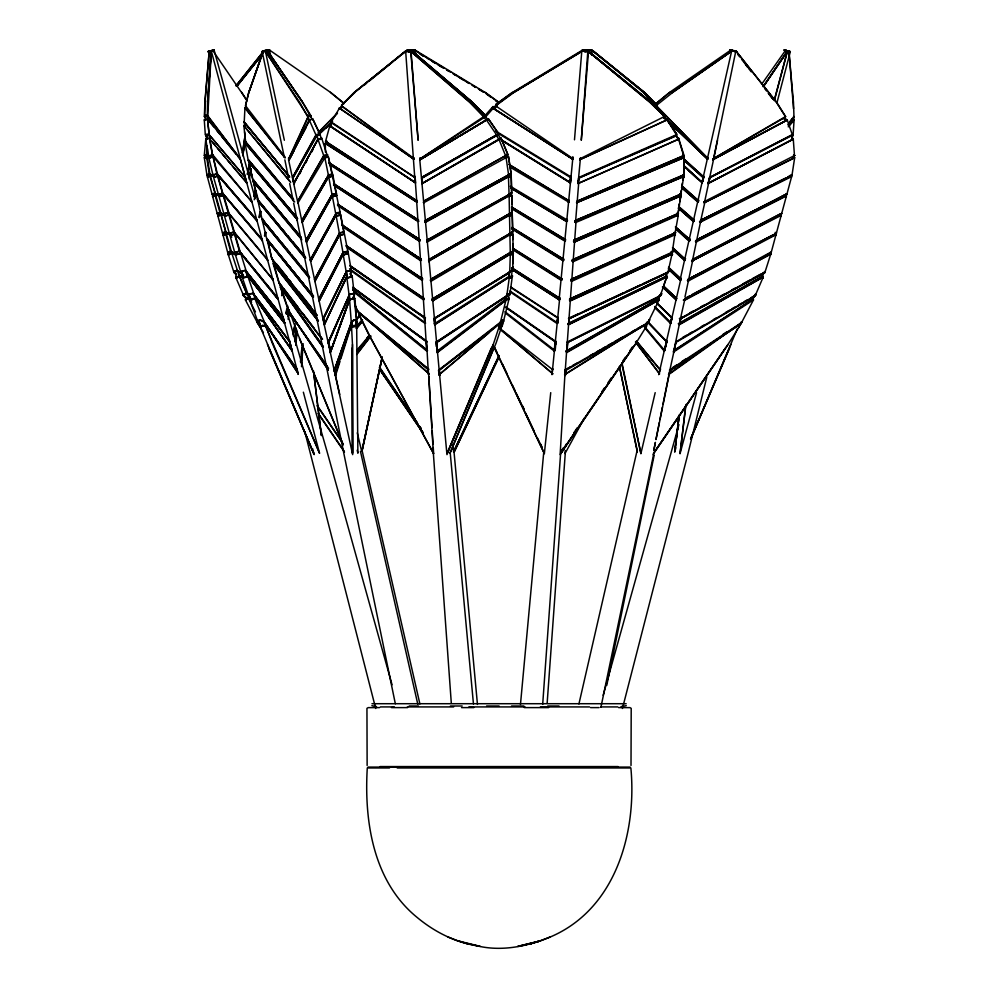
<?xml version="1.0" encoding="UTF-8"?>
<svg xmlns="http://www.w3.org/2000/svg" width="999" height="999" viewBox="0 0 999 999"><rect width="100%" height="100%" fill="white"/><g stroke="black" fill="none" stroke-linecap="round" stroke-linejoin="round"><path stroke-width="1.5" d="M207.28 137.013L205.294 134.715L204.283 119.917L207.48 118.968L240.297 159.016L207.767 115.722L211.301 51.386L207.542 101.861L207.342 115.809L207.842 119.58L213.798 126.773M357.205 450.212L357.879 453.196L356.68 326.124L352.035 327.41L351.448 324.825L352.472 344.48L352.659 454.632L324.263 324.825L346.641 276.598L347.177 277.672L351.498 276.473L351.099 275.187L351.96 276.873L351.898 275.549L351.96 276.873L347.552 278.109L346.328 271.616L350.961 270.267L351.448 271.253L349.837 274.063M668.194 121.603L707.554 159.216L707.692 157.505L707.554 159.216L707.729 158.466L656.78 106.319L656.73 104.033L654.907 104.47L655.019 105.582L656.755 105.157L672.302 92.757L731.231 51.498L671.378 92.982L731.78 50.787L736.45 51.561L730.082 50.175L736.45 51.561L730.082 50.175L731.118 50.787M213.049 175.312L213.287 174.588L217.482 174.201L257.143 221.066L256.768 219.755L257.055 221.303L256.593 219.693L217.482 174.201L216.833 173.651L213.049 175.312L208.803 157.705L213.037 156.631L216.833 173.651L239.41 251.074L277.847 298.039M319.855 133.741L316.096 134.715L292.607 177.273L293.981 183.491L292.819 178.159L316.258 135.702L309.253 119.917L312.774 118.993L319.855 133.741L321.353 138.886L319.967 139.56M343.806 233.254L344.255 234.328L339.935 212.35L340.447 214.972C335.252 218.531 334.066 211.888 339.935 212.35M337.525 205.494L420.479 260.614L420.554 259.053L338.649 205.095M342.669 226.798L421.84 280.17L421.915 278.659L342.645 225.637M251.373 299.825L248.489 296.179L248.351 294.555L252.997 293.294L289.46 341.159L292.058 350.836L211.226 50.787L212.125 50.4L214.086 50.025L255.22 198.676M246.066 271.341L245.279 270.267L282.904 317.632L283.117 316.908L284.615 323.164L282.904 317.632L245.279 270.267L240.784 271.478L240.722 272.615L243.656 276.149M494.355 346.641L450.012 453.196L496.041 343.181L502.784 323.389L502.222 326.124L499.488 327.41L499.737 324.825L493.269 344.48L446.953 454.632L419.78 159.753L486.426 119.93L496.54 134.828L421.64 178.159L422.252 183.516L421.928 177.36L497.09 134.815L421.853 177.273L422.252 183.516L498.926 139.685L496.765 135.889L497.752 134.103L498.813 134.003L488.461 118.993L487.912 119.58L485.576 116.895L485.839 115.809L484.303 115.297L484.053 117.62L486.313 120.317L488.486 118.968L498.813 134.003L498.501 135.065L500.636 138.886L499.875 139.56M512.774 271.253L512.937 270.267L509.552 271.616L509.228 272.739L509.053 277.672L511.588 276.473L511.338 275.187L512.412 276.873L512.412 275.662L511.675 277.397L509.827 278.109L509.378 276.923L434.615 324.825L434.652 318.669L509.715 272.69L510.314 254.071L432.48 301.061L433.004 300.412L510.314 254.071L510.876 254.857L509.59 253.858L510.077 254.533L512.475 253.409L512.437 251.336L509.652 253.147L510.876 254.857L513.349 253.696L513.261 252.834L512.624 271.341L512.887 266.646M512.974 263.586L513.261 252.834M213.699 49.987L209.178 51.336L204.857 102.26L204.408 116.621L205.294 117.67L204.62 116.558L204.982 102.535L209.253 51.174L207.804 51.711L214.086 50.025M793.805 156.206L793.706 157.892C796.078 157.38 792.095 158.741 793.805 156.206L794.63 155.494L704.208 201.661L703.995 202.66L704.832 202.535L794.68 157.705L791.982 175.312L700.811 220.492L692.757 259.253M288.848 159.69L288.586 157.929L289.248 159.728L309.378 119.93L310.901 119.718M500.012 323.888L501.023 322.365L439.198 370.467L439.722 375.449L438.961 374.775L438.573 370.142L439.298 370.542L439.722 375.449L439.298 370.542L438.573 370.142L503.446 319.88L503.221 322.365L500.624 324.325M566.62 219.792L566.458 221.478L567.07 219.468L566.458 221.478L511.588 188.549M662.861 286.75L676.373 299.538L676.398 298.464L663.698 286.376M333.554 185.027L419.118 241.046L419.28 239.048L419.118 241.046L419.218 239.46L334.677 184.565M559.253 298.164L559.103 299.737L572.951 156.831M415.209 179.296L415.047 182.467L329.707 125.762L331.431 124.813M419.78 159.753L486.888 119.705L420.005 159.69L420.192 157.929L420.117 159.728L457.067 137.762M239.66 276.473L239.435 275.187L239.66 276.473L236.101 278.109L235.814 276.923L236.101 278.109L239.66 276.473L237.4 270.442L233.679 271.478L234.016 272.615L236.738 274.101M312.6 448.663L314.148 454.632L260.477 327.41L260.289 324.001L258.866 322.165L260.289 319.742L264.385 322.24L272.29 343.181L319.53 453.196L303.359 392.195M340.01 213.923L338.224 215.285L336.263 215.734L335.914 215.022L335.876 213.661L340.284 212.937L328.284 156.631L332.817 176.249L329.383 177.198L328.521 176.348L302.11 221.865L328.796 176.511L328.659 174.862L332.679 174.201L328.659 174.862L301.873 220.567L324.263 324.825L346.928 276.923L347.552 278.109L346.928 276.923M560.951 280.17L561.563 278.197L560.951 280.17L512.487 249.563M562.787 260.614L563.399 258.629L562.787 260.614L511.538 228.783M559.115 299.675L512.137 269.543L559.103 299.737L559.74 297.777L552.01 374.662L552.572 369.58L500.274 328.746M260.477 327.41L259.29 324.825L260.477 327.41L262.5 325.424L265.235 325.387M568.281 201.923L568.893 200.025L568.219 201.823L569.018 202.148M425.149 220.642L509.165 174.588L425.724 220.429L425.437 222.615L425.824 220.529L425.162 220.567L425.262 221.803L507.992 176.348L509.228 177.198L508.716 176.598L425.199 221.865L425.162 220.567L511.176 173.651L510.152 175.2L511.251 176.249L509.228 177.198L508.091 176.261L508.379 174.862L511.176 173.651L508.553 156.868L507.629 156.843L507.904 154.595L501.073 138.187L500.636 138.886M420.192 157.929L420.117 159.728L420.055 158.941L484.053 117.62L484.303 115.297M485.252 117.333L496.94 104.033C496.64 105.17 495.741 110.14 492.807 108.079L572.34 158.704L572.402 157.505L572.677 159.216L572.402 157.505L572.639 159.178L493.931 108.679L492.145 108.279L492.907 108.953M655.019 105.582L655.019 104.408L670.267 91.933L730.319 50.387L731.78 50.787C725.586 48.152 745.104 53.284 731.655 50.937L680.057 280.082L680.569 278.571L680.781 279.995L680.843 278.883L668.518 267.208M239.136 275.549L247.327 294.855L239.136 275.549L243.344 277.959M565.184 450.537L564.997 453.583L584.365 418.019M336.213 194.605L336.638 195.617L336.725 194.83M645.729 325.424L646.553 326.136L635.164 344.48L560.127 454.632L564.81 376.511L576.111 220.529L683.928 175.312L684.078 156.868C682.417 155.657 684.939 159.902 682.704 156.393L683.741 154.595L678.646 138.274L677.684 138.749L678.121 139.56M679.632 194.605L680.544 194.83L680.956 196.616L679.795 195.729L573.751 241.446L574.662 241.633L574.812 240.06L573.95 240.172L681.343 194.006L679.57 195.654L680.956 196.616L680.681 195.904L574.125 242.22L574.812 240.06L680.993 194.73L681.193 190.559M574.962 220.642L684.278 174.588L682.542 176.261L683.878 177.198L683.628 176.511L575.499 222.615L579.17 177.273L676.448 134.715L678.121 139.685L678.646 138.274L677.684 138.749L678.646 138.274M332.417 175.275L332.367 176.011L329.021 176.923L328.659 174.862L329.021 176.923M352.035 327.41L351.486 322.165L353.796 319.742L356.406 321.091L356.793 322.365L354.083 297.877L354.932 298.464L356.793 322.365M419.056 239.485C420.629 239.061 419.78 242.457 419.992 239.71L334.403 184.103M578.234 180.906L578.059 183.516L678.783 139.111L578.059 183.516L578.621 178.159L675.824 135.702L676.66 134.003L666.795 118.993L666.133 119.58L667.12 118.968L667.02 119.917L579.695 159.728L580.456 157.929L578.059 183.516L578.733 182.954M677.522 213.162L676.748 215.022L678.034 216.034L677.871 215.372L572.777 261.838L573.451 259.69L678.046 214.148L679.42 204.745M791.82 139.685L793.106 134.715L794.105 119.917L792.319 119.106M572.252 279.895L673.776 234.39L674.163 235.14L674.462 233.067L570.928 279.483L675.499 232.829L673.776 234.39L675.112 235.439L674.937 234.777L571.416 281.443L572.09 279.32L675.112 233.579L675.786 232.342L674.837 232.305M685.014 260.389L685.252 259.29L672.489 247.59M301.511 366.72L302.934 346.853M569.318 318.669L667.869 272.69L668.631 271.478L666.745 272.739L665.596 276.486L666.808 278.109L667.394 277.397L666.633 276.873L568.394 324.825L569.368 318.569L668.031 272.615L669.13 270.954M542.682 704.395L560.576 453.946M574.662 241.633L573.501 241.383L679.57 195.654L680.007 196.328L679.807 193.856M207.542 101.861L211.226 50.787M301.298 363.561L302.51 346.74M511.9 232.48L512.749 231.706L512.3 214.972L511.188 213.836L512.237 212.35L511.788 195.617L510.676 194.518L511.7 193.007L511.251 176.249L508.429 176.923L508.379 174.862L509.09 194.73L426.935 240.26L427.584 240.16L427.197 242.22L426.91 240.172L511.7 193.007L508.441 194.905M683.516 155.819L577.26 201.174L576.523 202.66L577.472 201.099L576.86 202.997L577.41 202.535L577.522 200.999L683.865 155.494M658.841 298.676L659.04 299.925L566.47 352.722L567.719 342.382L660.252 296.179L661.95 293.706L661.038 293.294M547.14 703.296L565.197 454.308M573.301 261.226L572.24 260.951L573.451 259.69L573.301 261.226L572.24 260.951L572.315 259.865L678.421 213.399L572.315 259.865M557.767 323.102L557.954 320.517L557.767 323.102L509.94 290.971M645.666 327.41L646.653 324.825L645.666 327.41L645.017 326.648L645.866 324.126L564.56 374.775L565.334 375.449L565.746 370.467L647.315 323.813L649.912 319.88L648.863 319.742M511.588 276.473L512.062 270.442L512.937 270.267M512.437 92.308L495.854 104.47L513.336 91.933L582.042 50.387L587.862 50.662L581.281 140.272L588.473 51.948M327.173 142.457L325.262 143.344L416.396 201.923L416.296 200.387L325.549 141.371L326.486 140.597M556.893 323.401L557.892 317.357L556.893 323.401L510.439 292.158M666.633 276.873L666.495 275.549L666.808 278.109L666.808 277.035L665.746 276.473L665.933 277.672L665.596 276.486L567.744 323.713L568.931 324.113L569.368 318.569M567.057 351.948L567.719 342.382M693.83 221.291L694.205 220.03L678.746 206.556M565.334 375.449L565.746 370.467L564.897 370.142L646.403 323.564L647.389 322.165L648.388 322.365L647.315 323.813L659.04 299.925L657.504 299.288L567.207 350.487M675.774 227.297L689.685 239.71L689.585 240.896L689.797 239.61L675.511 226.96M509.378 276.923L509.827 278.109L509.053 277.672L509.552 271.616L509.078 272.665L433.903 318.556L434.49 323.713L435.127 324.113L434.553 318.569L510.364 271.478L509.715 272.69M570.104 182.467L571.128 176.286L570.104 182.467L501.148 139.735M591.708 55.057L592.095 50.387L587.2 50.4M207.53 148.664L207.38 157.093L204.308 157.705L206.98 175.312L209.216 173.651L214.698 176.498M330.382 351.948L349.188 299.375L354.732 298.376L349.463 299.887L330.282 352.722L349.588 299.787L349.263 294.518L354.071 293.294L354.545 294.78L353.221 297.602M512.986 244.118L513.186 251.698L512.837 234.328L511.725 233.167L512.749 231.706L511.775 232.58L511.963 234.053L509.652 235.14L509.203 234.49L509.615 233.067L511.026 232.555M563.623 260.452L512.437 228.634L563.623 260.452L563.723 259.29L512.425 227.697M207.28 145.692L206.518 154.595C207.942 154.808 208.541 157.742 206.606 156.868C204.296 160.514 204.42 153.971 205.232 156.393L204.37 155.494L206.518 154.595L207.767 155.357M328.284 156.631L327.759 157.093L327.46 155.357C328.196 153.709 323.639 155.082 323.676 156.393L324.113 157.892L327.759 157.093L321.703 138.187L318.044 139.173L293.981 183.491M505.219 312.937L554.295 351.099L555.656 341.071M574.487 139.823L581.83 50.649L582.517 50.175L588.036 50.787L650.449 101.861L664.547 115.809L664.06 116.895C666.221 118.406 666.221 121.641 666.857 119.93L579.695 159.728M513.374 249.4L561.8 279.995L561.9 278.883L561.013 278.671M424.001 299.538L424.1 298.464L347.515 246.478M554.258 350.999L555.094 341.646L505.569 307.33M555.307 349.163L555.981 341.646L506.406 307.305M697.989 200.487L697.976 202.035L698.663 200.025L698.264 202.148L698.126 200.599L681.905 186.076M497.165 132.755L570.854 177.772L570.342 183.004L570.579 176.798L570.042 182.355L501.136 139.723M204.258 155.694L205.782 139.173L206.88 138.961M264.997 222.34L262.787 219.143L262.15 219.555L257.992 201.111L305.369 258.067M520.467 704.457L543.693 452.822M513.361 248.489L561.9 278.883L561.8 279.995M567.295 221.291L511.101 187.55L567.295 221.353L567.407 220.13L566.52 219.88M555.706 344.63L555.981 341.646L555.094 341.646L555.981 341.583M302.709 343.668L300.899 362.237L302.809 343.631M569.667 300.187L570.579 300.412L570.716 298.951L570.054 301.061L671.877 254.071L672.177 254.857L670.804 253.771L672.964 251.736L672.402 251.074L671.877 251.698M660.589 368.943L658.741 374.662L681.056 278.197L680.356 278.671M300.437 362.013L300.749 358.928M301.211 354.283L301.686 349.638M576.023 222.028L576.173 220.429L575.324 220.567L574.887 221.803L576.023 222.028L574.887 221.803L682.542 176.261L683.878 177.198L683.491 175.487L682.579 175.275M294.855 341.87L296.266 328.159M295.592 340.422L296.691 329.77M295.916 340.734L296.541 334.64M295.704 345.404L297.103 331.68M689.035 241.046L689.872 239.048L689.035 241.046L676.173 229.483M680.681 318.669L764.847 272.615L765.172 271.478L763.248 272.739L761.75 276.486L678.284 323.713L679.557 324.113L763.224 277.035L679.22 324.825L680.681 318.669L764.847 272.615L770.729 254.158L770.454 254.857L769.405 253.771L771.166 252.223L771.053 253.022L684.914 298.951L680.893 316.671M494.018 347.202L544.368 453.583L550.736 392.657M684.627 260.614L685.464 258.629L684.627 260.614L673.139 250.087M571.928 280.819L572.09 279.32L570.854 280.532L571.928 280.819L570.854 280.532M326.373 142.183C324.4 139.123 328.109 144.78 325.262 143.344L325.299 147.877M692.232 261.838L692.694 261.326L691.62 260.951L780.057 215.022L781.181 215.372L780.893 216.034L780.057 215.022L781.605 213.399L692.844 259.79L684.952 297.053M318.406 139.685L317.894 139.173L293.694 183.529L318.044 139.173L318.406 139.685L316.283 134.828L292.807 177.36L294.393 183.516L293.856 183.054M693.443 221.478L694.293 219.468L693.331 221.428L678.408 208.167M769.405 254.345L770.454 254.857L770.729 254.158L684.465 300.412L684.627 298.988L771.053 253.022L775.961 234.777L775.674 235.439L774.749 234.39L776.385 232.829L776.285 233.579L687.712 279.483M512.187 252.497L512.475 253.409L512.437 251.336L512.475 253.409L513.349 253.696M696.553 392.657L680.057 453.583L685.664 405.681M214.96 177.36L210.689 175.2L207.617 177.198L207.53 176.511L208.366 176.923L207.817 174.862C210.215 176.686 206.743 175.899 207.617 177.198L210.589 176.011L210.452 174.488L206.93 174.588L206.98 175.312M253.371 181.543L258.192 199.563L257.53 199.962L253.371 181.543L282.729 215.884M679.108 415.596L674.874 451.011L679.183 415.384M212.887 157.093L209.79 138.187L205.806 139.173L208.416 155.694L209.353 157.892L211.251 157.58M326.099 143.669L327.26 141.408M679.183 415.097L674.675 452.147L675.911 447.689M680.057 453.583L685.963 404.495M235.976 253.247L235.489 252.472L239.71 251.336L240.185 253.696L240.572 252.834L240.185 253.696L235.826 254.857C234.503 252.897 236.338 256.081 236.164 253.771L235.102 252.223L235.14 253.097L235.102 252.223L239.41 251.074L240.097 251.698L234.665 233.167M780.893 216.034L780.993 215.297M703.346 176.798L702.235 182.467L704.033 176.286L702.047 183.004L703.346 176.798L683.953 159.253M509.852 294.78L510.252 293.294L506.78 294.518L510.252 293.294L509.852 294.78L512.412 275.662M784.265 195.879L786.113 196.616L785.014 195.654L776.747 199.875M793.618 117.57L793.768 116.558L787.799 124.85M293.269 332.829L293.718 329.757M293.294 334.415L294.405 326.735M293.281 335.851L295.067 323.564M242.545 153.034L245.23 134.628M242.457 153.159L245.18 134.703M512.062 270.442L511.251 271.041M655.681 104.033L654.645 105.469L655.094 104.408L642.819 91.933L592.095 50.387L587.275 50.275L593.094 50.787L645.142 92.982L656.106 104.083M671.54 252.472L671.241 254.533L671.54 252.472L569.83 299.026M676.748 215.022L677.085 215.734L677.384 213.661L676.748 215.022L572.24 260.951M680.007 196.328L680.319 194.256L679.57 195.654M575.124 221.865L682.929 176.923L683.241 174.862M700.324 222.615L700.786 222.128L699.525 221.803L790.296 176.261L791.633 176.598L786.762 194.73L697.077 240.06L696.278 242.22L696.74 241.721L695.404 241.383L696.278 240.172L785.938 194.256L775.611 199.862M678.708 206.905L679.17 203.883M679.857 199.35L680.544 194.83M570.529 298.988L672.177 253.022L674.824 234.678L675.424 234.94L673.738 233.254L674.163 235.14M679.882 201.711L680.569 197.14M248.651 92.982L263.174 51.498L248.639 92.757L245.542 105.295L245.729 108.716L245.679 105.195L248.651 92.982L263.224 50.937L268.481 50.275L262.163 51.473L269.718 50.175L269.043 50.649M681.88 186.039L682.342 183.017M682.804 180.007L683.491 175.487M287.787 315.821L288.736 309.665M288.024 315.896L288.986 309.74M288.324 316.096L289.285 309.94M288.099 319.268L289.31 311.576M218.644 214.41L218.207 213.661L218.756 215.734L217.32 213.399L217.657 214.223L217.32 213.399L219.867 212.35L221.204 213.137L221.241 214.698L218.007 216.034C217.133 214.76 220.255 215.397 218.207 213.661L220.679 212.65L221.241 214.698L218.007 216.034L217.932 215.297M223.951 235.14L223.401 233.067L223.951 235.14L226.573 234.053L226.561 232.48L225.187 231.706L222.515 232.829L224.151 234.39L223.214 235.439L222.939 234.777L223.214 235.439L226.835 233.254L226.011 231.98L223.401 233.067L223.926 233.828M500.024 323.813L506.018 299.887L505.232 299.375L506.568 299.925C510.951 299.575 507.342 297.153 509.04 298.376M769.842 253.858L769.73 254.533L770.279 252.472L769.842 253.858L683.791 300.187L770.541 254.071M286.201 312.387L286.713 309.365M286.164 313.823L286.925 309.29M286.388 313.798L287.15 309.265M286.576 313.711L287.862 306.144M349.263 294.518L349.75 299.288L330.669 351.261L328.159 342.245L349.538 294.555L328.309 342.382L330.532 351.848L328.521 342.482L349.538 294.555L354.071 293.294L354.358 294.855L353.034 297.677M242.782 153.933L245.205 140.122M242.769 155.832L245.367 140.871M242.769 154.058L245.379 139.136M267.395 238.724L266.77 239.173L312.724 295.766M281.643 295.667L282.18 292.607M296.99 368.481L298.189 374.388L289.51 340.622L289.298 341.396L252.997 293.294L289.498 341.308M774.749 234.39L774.949 235.14L775.499 233.067L774.749 234.39L687.499 280.532L688.648 280.919L688.186 281.443L688.973 279.32L687.499 280.532M780.719 213.661L693.231 259.153M780.169 215.734L780.281 215.097L691.882 261.026L781.181 215.372L776.285 233.579L688.149 279.408M230.906 235.439L226.736 233.167L226.573 234.053L226.011 231.98L230.632 234.64M328.883 176.261L302.148 222.615L297.739 200.999L323.626 155.694L324.588 157.967L328.072 156.868M321.353 138.886L321.703 138.187M676.161 298.164L675.699 299.675L662.387 286.938M249.063 177.785L250.749 168.819M249.213 179.233L251.186 168.769M284.353 140.272L265.409 51.174L262.213 51.636L265.185 50.287L268.481 50.275L262.163 51.473L284.353 157.392M284.39 323.102L247.665 275.662L247.427 276.873L242.869 278.109C241.234 275.187 243.456 279.92 243.281 276.486L240.784 271.478L242.919 275.05M247.777 173.751L249.55 164.585M670.479 323.401L672.215 317.357L670.479 323.401L654.982 307.842M247.377 173.988L249.151 164.835M247.365 174.55L249.563 164.71M265.359 235.439L265.959 232.38M505.232 299.375L508.404 298.139L509.353 293.319M775.499 233.067L774.987 233.828M254.171 196.766L255.382 190.659M254.233 196.566L255.444 190.484M264.735 235.714L265.334 232.68M294.693 201.923L245.117 143.319L248.289 160.739L248.988 160.402L296.89 217.67M262.3 218.756L262.15 219.555L309.615 277.372M264.498 235.814L265.097 232.767M265.484 232.517L264.872 235.564L265.572 232.442M511.188 213.836L512.3 214.972L509.253 215.734L509.203 213.661L512.237 212.35L428.608 259.865L509.478 214.223L509.115 195.904L508.391 195.729L508.803 194.256L508.828 196.328L511.788 195.617L510.676 194.518M509.478 214.223L509.989 213.399L428.671 259.802L428.696 261.026L509.527 215.297L510.052 216.034L508.803 215.097L428.696 261.026L429.483 261.226L429.27 259.69L509.989 213.399M431.031 279.32L431.243 280.819L430.457 280.607L509.253 234.39L509.915 234.777L430.719 281.443L431.031 279.32L509.877 233.666L509.502 215.372M653.846 450.049L655.369 442.407M655.968 439.36L659.315 422.552M659.927 419.493L662.362 407.28M662.961 404.22L668.556 376.511M259.752 215.871L260.377 212.812M259.703 217.47L260.939 211.351M740.858 322.165L741.683 322.365L740.921 323.813L669.979 370.542L655.981 439.572M664.672 350.587L666.695 341.646L647.627 321.503M653.846 450.112L655.369 442.582M259.44 214.76L260.077 211.726M259.29 217.457L260.539 211.376M560.876 280.082L561.176 278.659L512.587 248.252M669.942 369.767L675.948 342.382L673.451 352.722M704.882 200.574L709.864 177.36L792.332 134.715L787.237 119.917L784.789 118.993M700.649 222.028L791.633 176.598L791.333 177.198L790.733 176.348L699.974 221.865L700.649 222.028L700.961 220.529M705.144 200.999L700.861 220.042M254.221 199.75L256.081 190.672M259.178 217.532L260.439 211.438M347.552 251.074L343.107 252.472L343.506 254.533L347.602 253.409L347.552 251.074L348.077 253.696L348.251 252.834L348.077 253.696L343.856 254.857L342.957 253.858L319.106 301.061L343.256 254.071L343.856 254.857L343.256 254.071M664.223 351.099L666.87 341.071L664.223 351.099L644.467 327.472M668.831 375.162L669.667 371.116M673.726 351.361L680.606 318.094M713.885 157.929L712.699 159.728L787.237 119.917L712.699 159.728L713.885 157.929L708.403 183.529L708.865 183.054L707.791 183.516L709.864 177.36L792.332 134.715L791.608 135.702L708.878 178.284M775.062 234.49L687.836 280.607L688.498 280.819L688.686 279.37M606.73 685.451L654.245 454.932M229.171 213.923L228.883 214.972L224.925 216.034C223.214 215.047 227.747 216.096 229.008 214.698L228.983 213.836L267.657 260.127M259.39 216.146L260.352 211.563M691.62 260.951L692.207 259.802L781.518 214.148L786.413 195.991L785.514 195.729L695.941 241.446L696.603 241.633L696.902 240.16M713.985 157.505L717.532 140.472M600.936 707.142L653.433 455.182M316.745 134.815L316.795 135.889L319.767 135.065L319.692 134.003L312.774 118.993M562.712 260.514L562.937 258.978M713.823 157.318L735.739 51.498M260.489 326.323L258.666 323.813L249.8 299.887L254.92 298.676L255.17 297.877L291.92 350.237L255.17 297.877M239.061 276.873L239.323 275.662M770.279 252.472L721.802 278.709M382.192 356.818L361.913 451.011L382.18 357.442M362.2 450.624L382.167 357.667M506.518 295.741L505.731 299.4L506.568 299.925L437.137 352.722L436.7 342.382L506.718 296.179L507.579 294.555L506.718 296.278L436.775 342.482M511.488 207.917L565.446 240.896C565.509 237.15 563.374 243.082 565.247 239.048L564.547 240.946L511.913 208.841M714.06 158.991L786.45 120.504L785.027 117.62L785.601 116.558L776.785 102.535L736.226 51.336L730.057 50.275L736.375 51.473M676.173 299.475L676.585 298.376L664.123 286.588M251.748 173.913L252.909 180.357L301.473 238.199M684.465 260.514L685.002 258.978M671.003 321.765L671.865 317.944L657.242 303.646M665.346 347.615L666.87 341.583L648.026 322.665M207.417 135.889L206.543 139.685L205.782 139.173M578.921 703.958L636.863 451.598M503.446 319.88L502.547 319.742L501.548 325.387L502.222 326.124M223.539 194.605L223.227 195.617L219.48 196.616L214.535 193.007L212.113 194.006L213.936 195.654L212.824 196.616L212.512 195.991L213.936 195.654M621.765 363.586L640.896 453.583L655.182 392.657M707.791 183.516L708.716 182.954L710.052 177.273M679.695 324.213L680.868 318.569M346.641 276.598L324.55 324.113L323.376 318.669L346.603 271.478L323.164 318.569L324.388 324.213M668.943 375.449L670.142 370.467L740.921 323.813L753.483 299.887L752.284 299.288M289.785 312.063L298.014 334.603L343.294 444.98L299.475 338.524M217.894 175.275L217.595 176.249L214.036 177.198L213.699 174.862L214.136 175.574M346.066 272.665L323.601 318.606L324.7 323.713L323.027 318.556L346.328 271.616L350.961 270.267L351.448 271.253L348.251 252.834M763.049 276.923L762.749 278.109L761.75 276.486L762.087 277.672L763.86 272.827M503.221 322.365L509.153 298.464M414.91 51.224C417.107 49.6 411.089 49.75 410.102 50.512L415.547 50.387L484.29 91.933L498.926 102.622M650.449 101.861L588.374 51.386L649.6 101.423L664.66 116.558L649.737 102.26L587.936 51.174L584.64 51.636C591.795 50.737 585.114 52.16 582.13 50.937L512.549 92.982L495.966 105.195L496.303 106.319L572.739 158.466L572.639 159.178L492.807 108.079M706.78 377.185L687.499 455.569L622.439 708.478M339.747 394.418L334.39 370.467L351.773 322.365L354.208 319.88M436.501 346.753L436.014 342.245L506.193 296.204L505.407 299.288L436.813 351.336L437.599 351.848L436.7 342.382M776.91 102.959L790.334 51.711L784.065 50.025L785.576 50.287L761.575 84.378M774.35 100.649L787.474 50.937L784.065 50.025L785.576 50.287M774.25 100.212L787.474 50.937L789.859 51.436L788.885 51.174L793.481 102.26L793.968 116.621M339.635 234.678L314.872 281.443L339.635 234.678L340.234 235.439L344.255 234.328M665.933 277.672L667.594 271.616M790.234 176.736L791.333 177.198L791.445 176.511L790.584 176.923L791.158 174.862L787.761 176.96M234.777 233.504L234.54 234.328L230.382 235.439L230.045 233.067L229.433 233.579L233.778 231.706L234.44 232.305L272.914 279.658L272.577 278.459M603.171 695.267L678.933 424.6M677.085 215.734L676.86 213.212M485.402 116.658L485.676 115.722L471.303 101.423L412.275 51.386L471.903 101.861L485.676 115.722M428.309 368.943L428.459 374.662L427.135 351.935M236.763 277.672L237.125 276.486L236.763 277.672L234.565 271.616L233.679 271.478L234.016 272.615L228.134 254.158L228.409 254.857L232.143 252.585L230.519 251.074L227.722 252.223L229.258 253.247L228.596 252.472L231.318 251.336L234.615 253.321M500.224 322.165L498.863 326.648L499.488 327.41M293.381 199.201L245.192 141.134L245.717 143.644L244.618 131.831M223.976 214.148L228.122 212.35L229.008 214.698L228.409 212.65L224.201 213.399L223.976 214.148L218.868 195.991L219.905 195.654L218.731 194.006L218.506 194.73L222.465 193.007L262.025 239.323L262.325 240.846L262.025 239.323M692.557 261.226L692.719 259.752M241.721 273.489L237.675 271.253L231.693 252.834L228.409 254.857L228.134 254.158M310.789 261.326L335.751 215.097L310.577 261.026L336.026 215.297L339.448 233.666L314.685 279.32L315.022 280.919M339.935 361.65L335.814 374.675L334.19 370.142L351.486 322.165L334.39 370.467L335.814 374.675L334.827 370.167L349.625 329.445M340.846 358.753L350 329.795M688.873 240.946L689.41 239.385M669.155 268.119L680.506 278.659L680.057 280.082L668.756 269.468M216.171 194.605L213.561 196.328L212.725 195.904L212.824 196.616L216.171 194.605L215.247 195.617L219.867 212.35L221.204 213.137M251.636 299.925L248.351 294.555L250.849 299.288L249.8 299.887L251.598 302.36M250.125 299.375L255.407 297.977L254.92 298.676L264.473 322.365L296.828 369.393M302.31 222.128L301.948 220.429L328.434 175.312L324.837 157.767L297.914 202.997L288.536 159.753L309.653 120.317L299.8 102.535L265.434 51.336L267.432 50.787L302.272 101.861L312.375 119.58L312.5 118.968M306.556 241.721L332.13 195.729L306.393 242.22L331.805 196.99M471.903 101.861L411.888 50.787C412.312 49.388 405.094 54.433 411.401 50.175C405.469 48.764 404.021 53.122 410.726 51.336L469.542 102.26L483.753 116.621L420.055 158.941M408.641 51.486L405.644 50.937L353.634 92.982L341.558 105.195C343.331 106.194 340.547 109.94 339.51 108.054L331.306 121.965L331.818 123.002L415.259 177.772L414.935 176.286L416.808 202.035L416.533 200.599L325.549 141.371L329.832 125.787L415.097 182.355L405.644 50.937L411.638 50.275L406.93 50.287L400.899 55.22M704.395 201.461L703.995 202.66L704.969 201.099M496.765 135.889L498.501 135.065L498.638 133.741M663.836 285.09L666.171 278.246M564.76 373.301L565.709 370.542L564.897 370.142M626.273 705.681L621.028 706.618M319.418 300.412L319.056 298.988L343.369 252.223L318.931 298.951L319.268 300.512M681.53 187.525L697.864 201.923L698.201 200.387L681.98 185.889M332.205 194.805L332.505 194.006L336.488 193.569L336.163 195.354L332.642 196.328L332.255 194.256L306.106 240.172L332.255 194.256L336.488 193.569L332.929 175.487M209.253 51.174L207.892 51.673L212.712 50.387L247.09 100.662M339.448 233.666L339.747 232.829L343.743 231.706L344.093 232.305L343.793 234.053L341.97 234.665L339.885 235.14L339.747 232.829L339.285 233.579M785.014 195.654L785.938 194.256L785.364 196.328L785.838 194.905M326.835 365.771L289.36 312.612L280.831 287.038L322.764 345.604M349.712 329.77L334.39 370.467M360.227 314.885L356.468 319.53M791.732 175.374L792.02 174.588L791.982 175.312L700.324 220.567M356.006 322.677L355.894 320.954L353.796 319.742M792.881 134.828L792.007 135.802L793.106 134.715M354.17 292.232L426.76 351.099L422.19 280.769M790.559 175.574L790.584 176.923M784.427 49.987L790.059 51.636M226.835 233.254L225.911 234.328L230.519 251.074L231.88 251.848L231.244 253.696L231.693 252.834M220.904 214.161L225.911 232.305L220.904 214.161L225.637 216.084M430.457 280.607L431.243 280.819M794.63 155.494L793.78 156.393L794.63 155.494L793.531 154.995M786.5 194.805L786.825 194.006L696.765 240.122M319.043 300.187L318.818 299.026L343.107 252.472L347.914 251.698L344.343 233.504M690.709 438.898L737.312 328.833M793.768 116.558C794.305 121.691 792.619 121.666 788.236 126.861M309.378 119.93L289.248 159.728L288.636 158.816L308.117 116.558L308.978 115.297L310.926 115.722L302.16 101.423L267.72 51.386L302.272 101.861M781.268 214.223L781.605 213.399M343.069 253.097L339.498 233.067L339.61 234.39L314.81 280.607L314.585 279.408L339.498 233.067L344.093 232.305L340.522 214.161M491.258 348.089L447.152 453.359L493.269 344.48M660.189 294.518L658.129 299.4L657.504 299.288L658.953 296.204L660.189 294.518L661.213 294.555L660.089 296.278L567.644 342.482M776.036 233.666L776.385 232.829L775.299 232.342M573.576 240.26L680.319 194.256M770.791 253.097L771.166 252.223M673.913 350.399L752.771 299.4L755.044 294.518L755.906 294.555L755.207 296.179L675.774 342.482M729.557 348.089L690.559 439.123L730.906 344.48M415.309 179.071L415.621 183.004L330.332 126.411L331.693 123.014L331.218 121.89L332.18 121.129M229.146 254.533L228.596 252.472L229.146 254.533L229.483 253.771M427.485 240.06L427.035 241.383L427.722 241.633L426.935 241.446L508.528 195.654L508.828 196.328L510.901 195.354L510.851 193.294L510.901 195.354L510.789 194.605M652.934 454.632L728.021 344.48L738.773 327.41L739.485 324.126L668.443 374.775M755.044 294.518L754.332 296.104L676.485 341.458M330.669 351.261L328.733 342.27L348.976 296.104M419.105 313.511L425.499 317.944L424.45 317.769L424.837 323.401L424.5 317.857L350.337 266.333L424.45 317.769M289.722 157.567L308.978 115.297M208.666 176.261L208.242 176.348M423.139 298.264C422.614 299.35 424.375 298.726 423.077 298.164M491.633 372.202L454.095 452.172L498.426 358.391M494.93 365.184L497.564 359.578M664.66 116.558L663.573 117.67L664.66 116.558L650.561 102.535L588.124 51.336M498.376 356.768L453.933 451.011L499.225 355.719M499.3 355.656L453.658 452.147L452.859 444.543M764.597 272.69L765.172 271.478M421.84 280.17L416.583 200.025L417.17 202.148M503.084 322.452L503.746 321.091L502.822 320.954L501.548 325.387L498.863 326.648L499.125 324.126L438.961 374.775M786.113 196.616L786.413 195.991L696.603 241.633M208.654 155.819L212.612 154.645L251.823 201.81L213.037 156.631L217.482 174.201M355.082 92.308L341.558 105.195L342.033 106.319L413.836 159.178L413.386 157.505L413.973 159.216L413.386 157.505L413.399 158.704L339.31 108.079L340.447 108.953L341.546 108.029M693.818 219.792L693.331 221.428L678.296 208.104M786.45 120.504L787.112 119.705L785.951 120.517M672.177 253.022L672.577 252.223L672.015 253.097M318.931 298.951L319.418 300.112L343.319 253.771L343.107 252.472L343.506 254.533M510.314 254.071L510.027 252.472L513.286 251.074M290.659 157.018L294.193 150.262M302.66 134.028L306.193 127.273M631.006 765.509L631.206 708.341L629.944 707.629L618.606 707.604M319.418 300.112L319.193 299.088L336.151 266.733M339.685 259.99L342.832 253.147M673.776 234.39L674.462 233.067M578.621 178.159L676.223 135.889L676.66 134.003L666.795 118.993M645.017 326.648L647.389 322.165L645.666 324.001M420.479 260.614L420.654 258.629L420.529 260.514M792.257 134.815L791.67 135.889L792.519 139.685L793.281 139.173L794.492 155.819M417.694 219.88L417.769 221.478L417.857 219.88L417.882 221.428L329.57 164.56M332.967 245.904L314.81 280.607M334.415 243.219L339.223 233.729M579.957 158.816L664.26 116.621M328.609 368.306L289.136 312.512L280.382 287.325L279.782 283.179M422.152 183.491L501.136 138.274M562.312 451.011L564.535 446.94M335.914 215.022L310.577 261.026M561.925 452.147L566.421 443.943M299.638 173.951L301.136 171.216M305.632 162.999L307.13 160.265M311.638 152.06L313.137 149.326M316.795 135.889L292.819 178.159M664.11 115.722L663.598 116.658L707.467 158.766M755.906 294.555L754.944 296.278L763.224 277.035L762.749 278.109L761.8 277.397M324.176 155.494L323.676 156.393L327.46 155.357M336.263 215.734L335.876 213.661L310.352 259.802L310.951 261.226L310.427 259.69L336.114 213.399L335.826 214.223L332.292 195.991L333.004 196.616L336.638 195.617M738.361 326.648L740.234 323.276M492.145 108.279L493.081 106.456L484.915 115.684M430.419 279.408L511.913 232.342M676.211 133.741L675.674 134.703L677.984 138.886M785.601 116.558L712.861 158.941L784.515 117.67M678.121 139.685L678.558 139.173M509.128 164.498L568.431 200.387L568.618 202.035L568.543 200.599L509.178 164.66M788.985 125.262L793.706 119.705L788.848 125.874M340.172 108.978L341.646 106.456L339.66 108.079M426.823 350.999L426.373 341.071L427.023 350.387M260.289 319.742L258.529 322.365C257.804 324.9 260.402 321.041 259.54 324.126L260.514 326.648L262.5 325.424M421.928 177.36L421.928 183.529L498.876 139.173L505.569 155.694L423.913 201.174L423.676 202.997L423.988 200.999L423.514 202.66L423.988 200.999L505.569 155.694C504.582 157.455 510.327 152.56 504.994 156.393L505.407 157.892L507.604 157.343M510.814 252.223L432.792 298.951L433.004 300.412L432.217 300.187L432.18 299.026L510.814 252.223L510.289 253.097L509.915 234.777L510.464 235.439L512.837 234.328L511.725 233.167M236.775 86.051L264.972 50.662L263.561 51.336L235.876 85.864M509.527 215.297L508.816 215.022L509.203 213.661L509.253 215.734L511.426 214.698L511.388 212.65L512.162 212.937L512 206.905M675.661 135.802L676.448 134.715L667.02 119.917L666.433 120.317L663.736 117.57M509.877 233.666L510.414 232.829L509.253 233.729M327.235 155.307L327.672 154.645M309.091 116.359L310.851 116.895L310.926 115.722M289.46 341.159L291.671 350.137M740.671 323.888L741.683 322.365M763.711 86.314L787.237 51.498L763.086 86.701L787.474 50.937L790.122 51.498M563.386 448.052L560.776 451.91L563.399 448.076M509.89 233.579L510.414 232.829M573.876 432.729L577.372 427.609M601.798 391.783L604.42 387.949M607.916 382.829L611.4 377.722M622.752 361.089L625.362 357.255M629.732 350.849L632.355 347.015M632.33 348.089L560.601 453.359L635.164 344.48M725.436 348.089L653.508 453.359L728.021 344.48M508.054 175.487L509.165 174.588M509.103 195.991L509.64 196.616L508.391 195.729M254.92 298.676L255.407 297.977M486.426 119.93L459.715 136.201M658.603 298.751L658.741 299.887L566.97 351.848L565.859 351.261L566.97 351.848M298.239 202.435L297.739 200.999L297.977 202.66L297.877 201.174L323.813 155.819L317.894 139.173M245.517 142.183L243.893 125.762L245.704 125.362M236.476 85.29L263.361 51.561M244.68 123.114L244.231 121.89L289.26 176.573M357.367 353.159L370.592 336.039M356.793 354.495L370.941 336.163M498.926 139.685L499.375 139.111M421.878 280.082L422.015 278.197M237.55 85.552L261.813 55.045M790.159 121.316L792.107 118.881M236.726 86.239L261.838 54.995M340.334 108.704L342.17 106.294L413.823 158.317M213.674 194.992L212.999 194.256L215.347 193.294L215.921 195.354L215.871 193.756L218.631 195.167M552.459 369.655L553.059 368.943M429.483 261.226L428.958 261.838L429.345 259.79L428.671 259.802M370.067 335.714L357.242 350.899L370.217 335.652M366.945 337.924L368.931 335.589M357.442 349.513L369.33 335.502M359.028 312.487L429.158 373.901L359.028 312.487L428.833 369.393L358.878 312.4L360.264 315.634L359.702 316.296L368.781 334.603L433.616 453.583L433.241 447.49M355.981 326.985L362.05 319.88M356.481 327.06L362.562 319.955M356.243 328.534L362.325 321.416M356.456 328.621L362.537 321.516M683.266 157.967L682.829 155.307C684.54 153.209 681.63 156.843 683.266 157.967L684.228 157.767L682.916 157.892M487.962 119.58L488.461 118.993L486.938 119.718M419.393 53.322L415.084 50.175L410.289 50.4M506.018 155.494L505.394 156.206L505.906 157.967L506.643 157.767L505.407 157.892M707.442 158.604L707.692 157.505L707.629 159.178L668.031 121.016M305.082 256.843L257.754 200.05L258.192 199.563M646.028 323.626L647.389 322.165M249.325 299.413L243.918 296.278L242.957 294.555L246.728 293.319L247.802 294.805L246.728 293.319L242.957 294.555L243.669 296.179L248.976 299.263M356.281 319.63L360.577 315.222M416.446 201.823L417.107 201.149L416.358 200.487M356.68 318.494L359.902 315.197M318.693 132.105L337.337 113.249M318.119 132.705L337.487 113.099M341.72 105.295L354.195 92.757L405.344 51.498L353.634 92.982M209.216 133.741L208.766 134.003C203.983 133.841 205.357 136.863 209.203 135.065L207.48 118.968L209.628 138.886L246.703 182.755L232.392 166.121M289.835 181.181L243.893 125.762L290.659 182.467M210.589 176.011L210.527 174.413L209.216 173.651L206.606 156.868L207.817 156.843L206.606 156.868M204.283 119.917L205.032 120.317L205.956 115.297L204.408 116.621M708.291 183.491L793.281 139.173L709.178 182.805M319.068 134.016L332.592 121.304M319.792 133.691L332.192 122.028M326.124 127.897L331.743 122.615M326.236 127.872L331.868 122.59M655.544 107.929L657.392 106.294L656.73 104.033M267.432 50.787L268.207 50.175M493.931 107.817L493.294 107.168L493.931 107.817L496.665 105.469L496.266 104.408M697.702 201.823L698.488 201.149M255.457 311.863L248.526 298.676L249.625 297.977L246.553 299.288M784.565 119.58L785.289 118.968L784.24 119.58M439.173 374.675L488.748 332.942M237.575 271.341L236.601 270.267L241.621 273.576M682.542 155.357L683.403 154.645M655.019 104.408L669.705 92.308M364.235 85.177L366.596 83.242M368.968 81.306L392.619 61.975M394.98 60.052L398.539 57.155M425.649 220.492L425.162 220.567M593.269 50.937L592.095 50.387L593.269 50.937L592.195 51.436M785.863 50.512L789.784 51.561M666.308 119.58L667.12 118.968M437.55 351.948L506.018 299.887M438.761 370.167L444.955 365.459M448.663 362.637L488.249 332.48M328.671 176.598L332.043 194.73M411.076 51.948L418.106 140.272L410.726 51.336L411.888 50.787M281.081 286.963L280.382 287.325L323.002 347.34M262.163 51.473L263.224 50.937M669.043 373.776L727.472 332.143M207.717 116.895L206.331 116.359M722.639 334.628L726.485 332.093M436.014 342.245L506.193 296.204M672.614 367.607L676.51 365.047M681.718 361.626L685.614 359.053M669.405 370.142L740.122 323.564M673.826 351.848L753.483 299.887L752.06 299.288L753.621 296.204L750.936 297.764M673.239 351.336L752.672 299.375L753.383 299.925L752.771 299.4M787 119.93L785.389 119.718M435.127 324.113L434.328 323.788L508.866 276.486L509.053 277.672M435.064 324.213L509.365 277.035L506.718 296.278M263.561 51.336L264.211 50.937L263.786 51.486M672.889 247.827L684.79 259.078M565.596 373.863L628.596 334.628M631.218 332.992L633.853 331.356M736.026 51.486L734.702 51.436M434.028 318.606L509.078 272.665M512.549 92.982L581.693 51.498L513.461 92.757L496.391 105.295L493.981 108.704M493.793 107.78L493.931 108.679M318.182 320.904L273.152 263.661L279.133 283.491L321.978 339.173M660.089 296.278L666.808 277.035L568.968 324.213M509.74 253.247L432.205 299.088L433.004 300.412L432.792 298.951M682.517 337.587L686.538 335.239M689.223 333.678L691.907 332.118M701.298 326.661L703.983 325.087M713.373 319.63L716.058 318.069M725.449 312.6L729.47 310.252M732.155 308.691L734.839 307.13M738.86 304.795L741.545 303.221M744.23 301.661L746.915 300.1M422.252 183.516L421.79 178.284L496.353 135.802M567.295 368.631L570.004 367.095M572.702 365.559L576.76 363.249M590.272 355.557L592.969 354.008M597.027 351.698L599.725 350.162M602.422 348.626L605.132 347.09M607.829 345.542L611.888 343.244M614.585 341.695L622.689 337.088M632.155 331.693L634.852 330.157M637.549 328.621L641.608 326.311M566.133 351.336L657.767 299.375L658.653 299.787M762.362 276.598L678.908 323.788L679.557 324.113M234.927 272.665L234.565 271.616L235.564 271.041L237.4 270.442L238.174 271.316L237.4 270.442M427.647 241.721L509.115 195.904M508.454 156.631L511.126 174.201L510.214 174.488L510.377 176.011L510.152 175.2M484.627 208.554L487.337 207.055M508.091 176.261L425.262 221.803L425.961 222.028M425.886 222.128L508.716 176.598M219.33 195.729L219.718 196.328L219.143 194.256L219.48 196.616L223.351 195.354L223.289 193.756L219.143 194.256L219.668 194.992M260.801 325.587L257.954 323.813L245.392 299.887L249.625 297.977L248.526 298.676L249.151 298.464L251.261 302.447M424.125 202.535L506.081 157.667L508.666 175.312M679.332 318.606L682.03 317.12M690.159 312.687L692.869 311.213M700.986 306.768L703.696 305.294M710.464 301.586L718.581 297.153M721.29 295.679L724 294.193M732.117 289.76L734.827 288.274M742.944 283.841L749.712 280.145M752.422 278.659L760.551 274.226M680.044 318.556L763.948 272.665M768.044 254.508L683.328 300.112L684.465 300.412M686.276 297.64L689.01 296.179M691.745 294.73L704.033 288.174M706.768 286.713L719.068 280.17M688.498 280.819L775.961 234.777L774.612 234.94M689.073 278.771L734.078 255.22M736.8 253.796L773.613 234.54M208.416 155.694L209.59 157.967L208.803 157.705M267.894 240.809L267.844 240.097L271.89 259.128L267.22 240.26L313.224 297.252M708.716 182.954L793.056 139.173M696.778 240.684L769.854 203.396M550.137 937.05C615.421 909.427 636.987 833.154 630.869 767.969L397.215 767.969M508.553 156.868L505.906 157.967M334.19 370.142L335.652 375.449L335.202 374.775L351.223 324.126L351.66 326.648L354.083 325.424L356.68 326.124L356.655 323.389L356.68 326.124M698.401 238.861L754.932 210.314M757.679 208.916L771.465 201.948M268.818 50.537L269.718 50.175L265.909 50.4M267.17 258.966L228.796 213.212M680.831 194.805L683.741 176.249L682.779 176.011L682.929 176.923M677.896 214.223L680.819 195.991L574.687 241.721M674.949 233.666L678.234 215.534L676.673 213.923M667.869 272.69L671.99 254.158L570.616 300.512M704.307 202.61L794.542 157.767L793.431 157.343M566.795 342.245L659.29 296.104M701.161 219.955L757.03 192.208M759.827 190.821L771.003 185.277M773.788 183.891L784.964 178.346M665.858 276.598L568.019 323.788L568.931 324.113M309.465 277.622L262.425 220.767L262.924 221.403L262.787 219.143L263.286 221.229L263.012 219.93M569.505 317.957L577.971 314.023M585.014 310.739L594.88 306.156M597.689 304.845L623.064 293.057M625.874 291.745L639.972 285.19M642.782 283.878L666.745 272.739M568.443 318.556L667.07 272.665M240.185 252.497L240.297 253.409L239.71 251.336L240.297 253.409L236.076 254.533L235.489 252.472L236.076 254.533M670.991 253.858L569.442 300.112L570.579 300.412M257.143 221.066L217.67 175.2L217.72 176.011L217.632 174.413L217.108 173.951L217.72 176.011L214.036 177.198L213.699 174.862L214.273 176.923L213.886 176.348M296.94 219.056L248.763 161.963L252.909 180.357L255.769 183.104M319.53 453.196L263.399 320.954L264.473 322.365L260.027 319.88M569.517 299.088L671.203 253.147M264.972 50.662L264.036 51.086L264.885 50.787M571.041 280.607L673.938 234.49M588.036 50.787C588.161 49.351 575.586 50.237 586.7 51.486M785.476 116.621L776.373 102.26L736.226 51.336L730.107 50.1L731.443 49.987M249.75 296.204L248.701 294.518L250.674 293.644L253.197 293.319L254.133 294.717L247.665 275.662L284.615 323.164M572.402 261.026L676.872 215.097M206.431 119.718L204.683 119.705L204.807 120.504M793.755 157.967L794.43 157.667M679.457 158.441L683.728 156.631M683.766 175.374L683.965 157.705L576.91 202.61L683.791 157.667M576.398 220.042L682.717 175.574M354.358 294.855L352.123 275.662M539.835 941.083L550.224 936.987C527.122 946.503 501.136 951.847 476.523 945.691C454.545 942.057 434.14 931.605 417.12 917.419C373.164 881.692 364.073 821.328 367.282 767.969L389.51 767.969M301.298 238.524L253.758 181.493L254.083 182.068L253.584 179.982L254.083 182.068L253.197 181.631L301.835 239.86M659.864 369.655L636.4 341.046L660.077 369.58M206.343 139.735L206.393 135.802L205.519 134.828L207.505 137.125M207.33 155.307L205.195 156.206L205.245 157.967L204.308 157.705M249.475 162.487L249.388 161.85L297.465 218.906M330.257 126.311L329.67 125.637L331.031 126.036M210.839 175.275L209.927 176.249L215.235 193.569L209.902 174.201L207.105 156.631L209.865 158.029M588.149 50.025L590.034 49.987M243.281 276.486L242.545 276.598L243.044 277.672L247.49 276.473L247.49 275.274L284.515 322.739L247.115 275.187M245.279 177.422L209.153 134.79L245.279 177.422L240.16 158.554L207.929 116.746M530.731 943.78L540.384 940.808L517.744 946.415L540.284 940.946L529.183 944.105M415.259 50.787L415.946 54.97M209.603 51.224L210.664 50.937M243.169 275.012L241.159 271.616L245.542 270.442L283.092 317.52L283.816 321.391M269.231 49.987L265.896 50.512L269.493 50.05L329.882 91.933L344.043 103.446M245.929 271.403L283.092 317.52M510.876 193.756L511.638 193.569L511.176 175.487M244.231 121.89L244.942 108.054L246.528 108.279M259.565 323.626L258.042 322.165L257.205 322.365L257.954 323.813M675.948 298.264L676.585 298.376M406.805 50.387L405.532 51.224L406.73 51.436M496.665 105.469L497.215 105.157L496.778 106.294M229.146 214.161L234.44 232.305L230.045 233.067L230.607 235.14L234.653 234.053L234.827 233.254L272.914 279.658M521.628 945.691L533.653 942.881L529.782 943.78M212.6 156.868L213.249 156.843C213.749 153.009 208.828 157.979 208.816 155.494M207.767 115.722L205.956 115.297M279.37 283.579L273.676 263.336L316.958 318.157M310.502 259.865L310.951 261.226M250.849 299.288L250 299.787L248.701 294.518M314.585 279.408L315.185 280.819M559.165 298.264L559.989 298.376L511.675 267.67M289.36 310.864L289.36 312.612M265.434 51.336L308.117 116.558M207.48 118.968L208.204 119.58L207.967 118.993M426.91 219.755L427.572 219.705M483.753 116.621L470.442 102.535L410.726 51.336M213.524 50.175L212.712 50.387M301.873 220.567L328.359 175.487M420.417 259.078L421.128 259.203L337.512 204.32M562.849 259.078L563.723 259.29L511.663 227.447M426.161 341.646L427.072 341.646L353.246 288.187M358.229 310.864L357.317 310.951L355.132 305.394M412.075 50.1L414.098 49.987M575.324 220.567L575.923 220.492M210.015 138.749L209.79 138.187M792.02 139.76L793.156 139.111L792.17 138.961M584.69 51.436L582.042 50.387M262.462 326.136L265.284 326.124L264.648 323.389L265.284 326.124M693.631 219.88L678.683 206.643M371.978 703.708L626.161 703.708M409.203 706.006L418.444 706.006M450.424 706.006L462.175 706.006M486.613 706.006L499.075 706.006M511.525 706.006L523.876 706.006M547.714 706.006L558.978 706.006M376.523 706.618L371.865 705.681M380.369 706.917L394.393 706.917M407.317 706.917L453.646 706.917M468.856 706.917L525.049 706.917M540.384 706.917L589.522 706.917M600.761 706.917L617.782 706.917M379.545 707.604L368.206 707.629L366.945 708.341L367.132 765.509M391.496 707.604L407.592 707.604M461.513 707.604L473.838 707.604M524.3 707.604L548.588 707.604M590.559 707.604L599.088 707.604M380.045 766.57L618.106 766.57M368.044 767.095L630.107 767.095M682.754 156.843L684.078 156.868M645.466 326.124L646.553 326.136M558.204 317.882L511.238 287.312M424.5 317.857L425.249 317.882L349.762 265.497M657.067 303.746L672.202 317.882L656.593 302.685M730.569 49.987L731.88 50.025M408.866 49.987L410.751 50.025M262.425 51.436L263.486 51.486M245.117 143.319L245.904 143.669M267.083 49.987L267.894 50.025M583.503 49.987L585.539 50.1M244.418 123.002L244.418 126.411L244.231 125.637M307.68 116.621L308.254 117.62M241.221 272.665L242.02 272.739M655.094 104.408L643.693 92.308M734.153 51.374L735.052 51.486M785.439 50.387L788.973 51.336L793.531 108.766M331.98 194.905L306.106 240.172L306.705 241.633L306.306 240.122M245.679 108.704L244.942 108.054L284.74 157.505M467.407 943.78L457.767 940.808L480.394 946.415M245.729 108.716L245.23 108.079L285.165 157.967M230.369 233.828L230.045 233.067L230.607 235.14M464.485 942.881L476.523 945.691M671.54 317.857L671.078 323.102L654.595 306.493M679.844 195.354L680.794 195.617M420.554 259.053L421.366 259.29L339.697 205.457M356.406 321.091L356.231 325.387L356.168 322.24M278.246 299.513L240.334 252.759M676.922 214.698L677.871 214.972M673.738 233.167L674.937 234.328M224.812 214.41L224.588 213.661L225.162 215.734M670.804 252.585L672.589 254.345L672.177 254.857L671.877 254.071M561.176 278.659L561.9 278.883M419.218 239.46L419.992 239.71M277.922 299.126L273.089 293.144M560.039 298.464L512.212 268.256M347.365 252.497L347.602 253.409L347.54 251.848M240.971 272.69L235.215 254.158M564.872 239.46L565.571 239.71L511.5 207.03M566.733 219.88L567.407 220.13L510.327 186.276M255.507 298.464L292.058 350.836M484.115 116.359L485.576 116.895M248.751 296.278L242.108 277.035M243.918 296.278L235.639 277.035M447.927 936.987L458.329 941.083M786.937 50.787L784.615 50.025M417.857 219.88L329.395 163.237M312.962 295.829L266.77 239.173L262.425 220.767L309.003 277.797M262.725 219.83L309.141 276.373M292.607 177.273L294.393 183.516M210.452 174.488L214.71 176.498M249.151 298.464L251.748 300.175M215.796 193.856L219.93 195.954M221.141 213.212L225.349 215.272M225.499 216.009L221.353 213.836L221.241 214.698L215.572 194.83M226.536 232.58L230.619 234.74M231.768 251.948L235.864 254.146M236.239 254.795L231.968 252.497L231.905 253.409L226.236 233.504M231.531 252.759L235.776 255.057M280.719 287.35L323.164 347.252M237.974 271.403L242.033 273.639M346.316 272.69L343.132 254.158M351.386 323.888L349.588 299.787M272.365 258.192L271.89 259.128L317.02 315.472M239.435 275.187L243.731 277.572M247.927 297.764L250.624 299.325M297.39 218.606L248.289 160.739L248.476 159.977L275.2 191.82M510.002 167.083L568.618 202.035M423.876 56.294L419.88 53.896L423.763 56.256M426.536 57.88L429.195 59.478M433.179 61.876L435.839 63.474M439.835 65.859L443.831 68.257M446.491 69.855L449.15 71.441M453.134 73.839L455.794 75.437M459.79 77.822L469.105 83.416M471.765 85.002L475.749 87.4M478.409 88.998L483.741 92.183L479.807 89.81M245.392 299.887L246.204 299.375L243.831 294.518M511.001 188.137L566.47 221.428M246.041 106.394L285.04 157.105M422.028 54.908L425.961 57.28M428.583 58.866L444.355 68.394M446.978 69.98L450.911 72.353M453.546 73.938L464.048 80.295M466.683 81.881L469.305 83.466M473.239 85.852L475.874 87.437M431.643 61.026L434.265 62.612M438.199 64.985L440.834 66.571M512.062 207.293L565.484 239.61M495.579 130.931L570.654 176.686M501.56 140.372L570.379 182.967M511.675 268.531L559.939 299.475L511.7 268.606M330.432 163.636L418.631 220.13M328.933 162.712L418.381 220.03M416.808 202.035L325.312 143.319L325.412 152.035M330.607 164.36L418.718 221.291M329.158 163.611L418.556 221.353M333.529 183.816L419.755 239.61M510.414 287.262L557.43 317.769M334.428 184.89L420.079 240.834M333.654 184.94L419.168 240.946M415.134 177.635L331.368 122.078M338.549 205.27L421.428 260.389M338.411 205.357L421.291 260.452M349.25 296.278L346.79 277.035M342.37 225.137L422.727 278.883M342.182 225.037L422.477 278.783M342.27 225.774L422.639 279.995M346.029 245.517L423.851 298.376M346.466 246.116L423.276 298.239L423.301 299.675L346.616 247.327M509.253 298.676L508.404 298.139M346.228 246.291L424.163 299.475M339.31 108.079L413.973 159.216M325.686 141.496L326.311 141.933M505.594 307.242L555.194 341.546M351.298 266.483L361.526 273.576M364.086 275.349L416.546 311.738M676.398 298.464L663.611 286.438M689.685 239.71L675.436 227.035M349.525 268.768L425.649 323.102M351.198 270.904L424.937 323.339M354.146 288.299L427.072 341.646M352.684 287.262L426.898 341.583M353.109 288.099L426.098 341.546M485.177 92.308L499.388 102.735M486.251 93.856L490.984 97.353M495.716 100.837L498.089 102.585M504.907 311.651L555.182 350.674M645.142 92.982L593.556 51.498L644.58 92.757L655.981 104.258M352.734 289.897L426.473 349.613M352.61 289.972L427.56 350.674M330.469 92.308L344.193 103.534M332.642 196.328L332.255 194.256L333.004 196.616L332.292 195.991M499.7 328.908L552.959 373.901L500.674 329.595M681.593 187.612L697.976 202.035M678.796 207.967L693.993 221.353M339.71 108.279L340.447 108.953M500.786 325.424L501.573 326.136M675.561 228.321L689.585 240.896M684.14 159.128L703.546 176.686M684.09 160.115L703.483 177.635M683.828 160.24L703.221 177.772L702.072 182.355L683.791 165.597M228.946 213.137L223.489 194.83M683.94 165.672L702.235 182.467M683.99 166.209L702.247 182.967M683.791 166.234L686.076 168.332M688.348 170.429L697.477 178.809M672.539 248.913L685.177 260.452M668.331 268.331L680.781 279.995M668.905 269.568L680.219 280.17M663.523 116.708L666.021 119.418M663.698 117.308L665.946 119.455M663.061 286.825L676.373 299.538M655.344 307.53L670.716 323.027M707.854 158.317L656.78 106.319L656.755 105.157M648.201 322.565L666.37 341.546M245.991 293.294L247.415 294.78M234.565 271.616L235.614 272.739M217.457 174.488L256.768 219.755M329.67 125.637L330.332 126.411M223.114 193.856L261.888 239.398M277.198 194.168L286.214 204.795M288.212 207.155L291.209 210.689M294.218 214.223L297.215 217.77M248.514 160.839L297.652 218.706M231.768 237.15L229.758 234.777L234.89 253.022M293.044 199.688L245.467 143.344M296.74 219.106L248.763 161.963M262.4 240.597L223.314 194.518L223.351 195.354L217.844 175.487M249.151 161.938L297.215 218.981M300.736 237.1L253.084 179.558M644.929 327.023L664.859 350.674M245.08 141.496L293.669 199.413M258.741 186.638L283.491 216.121M285.477 218.481L299.325 234.99M253.484 180.644L300.986 237.25M289.635 176.798L243.906 121.965L289.448 176.686M284.715 218.257L299.575 236.089M212.562 142.333L215.547 145.904M217.52 148.289L220.504 151.848M222.477 154.233L225.462 157.805M227.435 160.177L230.419 163.749M271.141 215.659L258.416 200.337L258.691 201.648M273.102 218.019L276.036 221.553M277.997 223.913L279.957 226.273M282.892 229.807L284.852 232.168M287.787 235.702L289.747 238.062M292.695 241.596L305.419 256.93M305.557 257.792L257.53 199.962L257.68 199.151L257.754 200.05M304.92 258.229L257.992 201.111M259.603 202.16L267.445 211.663M269.393 214.036L286.051 234.241M288.986 237.799L290.946 240.185M292.907 242.557L295.854 246.129M297.802 248.501L300.749 252.06M302.709 254.445L305.644 258.004M266.97 224.75L269.93 228.359M271.915 230.757L273.888 233.167M276.848 236.775L278.821 239.186M281.793 242.794L283.766 245.192M286.725 248.801L289.698 252.41M291.671 254.82L298.589 263.237M300.562 265.647L307.48 274.063M269.018 227.66L271.928 231.219M277.734 238.349L280.644 241.908M282.58 244.293L289.36 252.61M291.296 254.982L298.077 263.299M300.025 265.672L302.922 269.243M304.857 271.616L306.805 273.988M240.047 251.948L241.97 254.32M243.906 256.681L245.829 259.053M247.764 261.413L249.688 263.786M251.611 266.146L263.187 280.357M265.122 282.717L271.865 291.009M273.801 293.369L275.724 295.741M216.721 130.357L219.63 133.941M221.578 136.339L236.164 154.246M238.112 156.643L240.06 159.028M287.2 263.586L267.332 239.448L313.224 295.979M289.148 265.996L291.109 268.406M294.031 272.003L295.991 274.413M297.939 276.823L299.9 279.221M301.848 281.631L303.796 284.028M306.73 287.637L309.665 291.246M311.613 293.656L313.561 296.054M240.459 252.585L278.184 299.2M243.094 256.081L245.991 259.678M247.927 262.063L249.862 264.46M251.798 266.845L254.708 270.429M256.643 272.827L258.579 275.212M260.514 277.61L262.45 279.995M265.347 283.579L267.282 285.976M269.218 288.361L271.154 290.759M279.57 254.633L301.074 281.293M303.022 283.728L304.982 286.151M306.93 288.574L308.891 290.996M310.839 293.419L312.799 295.841M267.57 240.172L313.499 297.115M313.049 297.315L267.22 240.26M289.722 312.487L328.334 370.092L289.722 312.487L291.034 315.634M287.562 175.025L289.51 177.435M276.735 264.161L287.25 277.31M289.161 279.695L291.071 282.093M298.713 291.646L311.126 307.192M317.345 315.484L272.452 259.29L274.101 264.385L272.715 259.428M745.541 64.61L747.452 67.008M749.362 69.418L751.273 71.816M768.443 93.444L773.214 99.45M737.761 54.433L739.672 56.868M741.595 59.303L749.262 69.031M764.585 88.486L766.508 90.909M768.418 93.344L773.214 99.425M332.305 174.413L332.367 176.011L332.192 175.2M318.007 320.966L273.301 263.561M273.676 263.336L318.444 320.654M670.829 252.497L671.553 254.046M281.893 286.164L279.683 283.579L322.265 339.111M283.778 288.624L297.964 307.118M302.697 313.286L314.048 328.084M320.667 336.713L322.565 339.173M635.564 342.182L659.602 373.901L635.526 341.97M336.114 193.756L336.163 195.354L335.989 194.518M280.831 287.038L323.414 346.928M339.91 213.137L339.985 214.698L339.822 213.836M264.298 322.452L297.04 369.305M317.17 405.856L341.795 441.683M318.369 413.561L343.893 450.786M379.383 367.482L417.807 423.763M421.303 428.883L419.555 426.323L421.353 428.796M317.295 405.694L341.833 441.633M318.206 413.648L344.48 452.072M380.294 369.917L411.8 416.121M413.549 418.693L423.176 432.817L380.132 370.105L422.827 432.854M343.731 232.48L343.793 234.053L343.656 233.167M379.558 367.17L416.995 422.377M258.217 323.888L257.218 319.88L258.029 319.742L258.778 323.564M354.083 325.424L354.545 326.136M265.235 323.526L298.189 373.514L264.385 322.24M260.115 327.41L258.753 324.825L263.424 332.667M241.721 92.308L246.216 99.613M212.537 155.307L209.328 138.274M258.042 322.165L260.527 326.648L258.866 322.165L259.091 323.564M433.616 453.583L371.079 338.524L358.703 313.773M246.728 293.319L249.151 298.139M494.468 347.277L497.115 352.872M502.422 364.048L507.055 373.838M512.35 385.027L514.997 390.621M516.321 393.419L524.275 410.189M525.599 412.987L534.203 431.168M537.524 438.161L542.157 447.952M522.614 405.994L523.951 408.816M540.546 443.981L541.883 446.79M494.255 346.94L544.368 453.583M262.6 220.692L262.924 221.403M212.612 154.645L212.937 155.357M358.741 312.063L360.264 315.634M268.781 348.089L313.698 453.359L267.445 344.48M501.073 138.187L507.879 154.645M350.574 270.442L351.498 276.473M428.109 369.655L358.092 312.512L355.319 305.519M239.772 157.367L240.072 158.142M204.62 116.558L205.032 117.62M253.197 293.319L255.032 298.139M339.61 234.39L339.885 235.14M288.586 157.929L289.248 159.728M205.744 134.815L206.131 135.889M246.703 182.755L244.955 176.648L246.278 182.78M282.792 317.57L284.515 322.739M251.323 200.324L251.785 201.761M245.542 270.442L247.427 276.873L247.49 275.274M241.159 271.616L243.044 277.672M678.309 138.187L683.653 155.694M240.572 252.834L246.254 271.253M249.388 161.85L248.988 160.402M507.267 155.307L507.779 157.093M213.399 176.598L218.506 194.73M224.313 215.372L229.433 233.579M288.099 315.584L326.96 451.211L392.058 684.777M212.999 194.256L213.436 195.729M207.317 176.598L212.188 194.73M212.512 195.991L217.395 214.148M222.939 234.777L227.834 253.022M353.634 293.319L354.183 298.139M217.732 215.372L222.615 233.579M375.699 708.478L304.782 431.643M357.28 432.854L361.513 450.661M249.425 164.036L251.086 171.091M362.337 451.598L419.892 703.958M360.464 451.398L417.807 704.27M269.505 50.387L270.854 56.394M253.796 180.744L254.083 182.068M619.43 366.496L637.312 451.011M619.455 366.808L637.362 452.147M621.952 362.749L640.896 453.583M395.342 703.771L344.143 454.932L297.115 220.142M289.685 183.629L293.207 200.899M293.644 203.097L297.165 220.379M284.852 159.815L288.311 176.86M511.813 233.254L511.963 234.053L511.9 231.98L512.674 232.305L512.187 214.161M218.644 215.097L218.756 215.734M351.735 323.626L351.486 322.165L351.66 326.648M511.301 213.923L511.426 214.698L511.388 213.137M346.328 271.616L347.177 277.672M510.289 175.275L510.377 176.011L510.364 174.413M313.736 373.426L321.341 435.164M313.536 370.941L321.391 435.614M454.108 452.822L477.46 704.457M450.187 452.46L473.451 703.983M436.176 342.27L436.588 346.765M451.311 703.296L433.429 454.308L428.696 376.161M266.908 238.349L266.97 239.273M673.888 232.58L673.975 234.053M428.783 375.661L432.03 427.684M432.217 430.731L433.054 444.443M414.722 176.798L415.047 182.467M670.978 251.948L671.053 253.409M511.675 194.83L511.913 203.883M512.712 233.504L512.874 239.56M352.06 348.089L352.497 453.359L352.472 344.48M509.09 194.73L509.59 194.006L509.09 194.73M671.665 252.759L671.99 253.696L671.665 252.759M509.615 233.067L509.253 234.39L510.464 235.439L509.652 235.14L509.615 233.067M740.134 324.825L738.773 327.41L740.134 324.825M328.883 174.588L328.434 175.312L328.883 174.588M245.567 299.787L246.204 299.375L245.567 299.787M318.868 298.476L319.33 299.225L318.868 298.476M432.292 300.112L509.59 253.858L432.292 300.112M234.603 232.48L234.653 234.053L234.053 231.98L234.603 232.48M325.449 143.319L326.211 143.644L325.449 143.319M290.871 316.296L289.735 313.611L290.871 316.296M272.839 279.957L272.352 278.459L272.839 279.957M267.57 260.402L267.083 258.878L267.57 260.402"/></g></svg>
